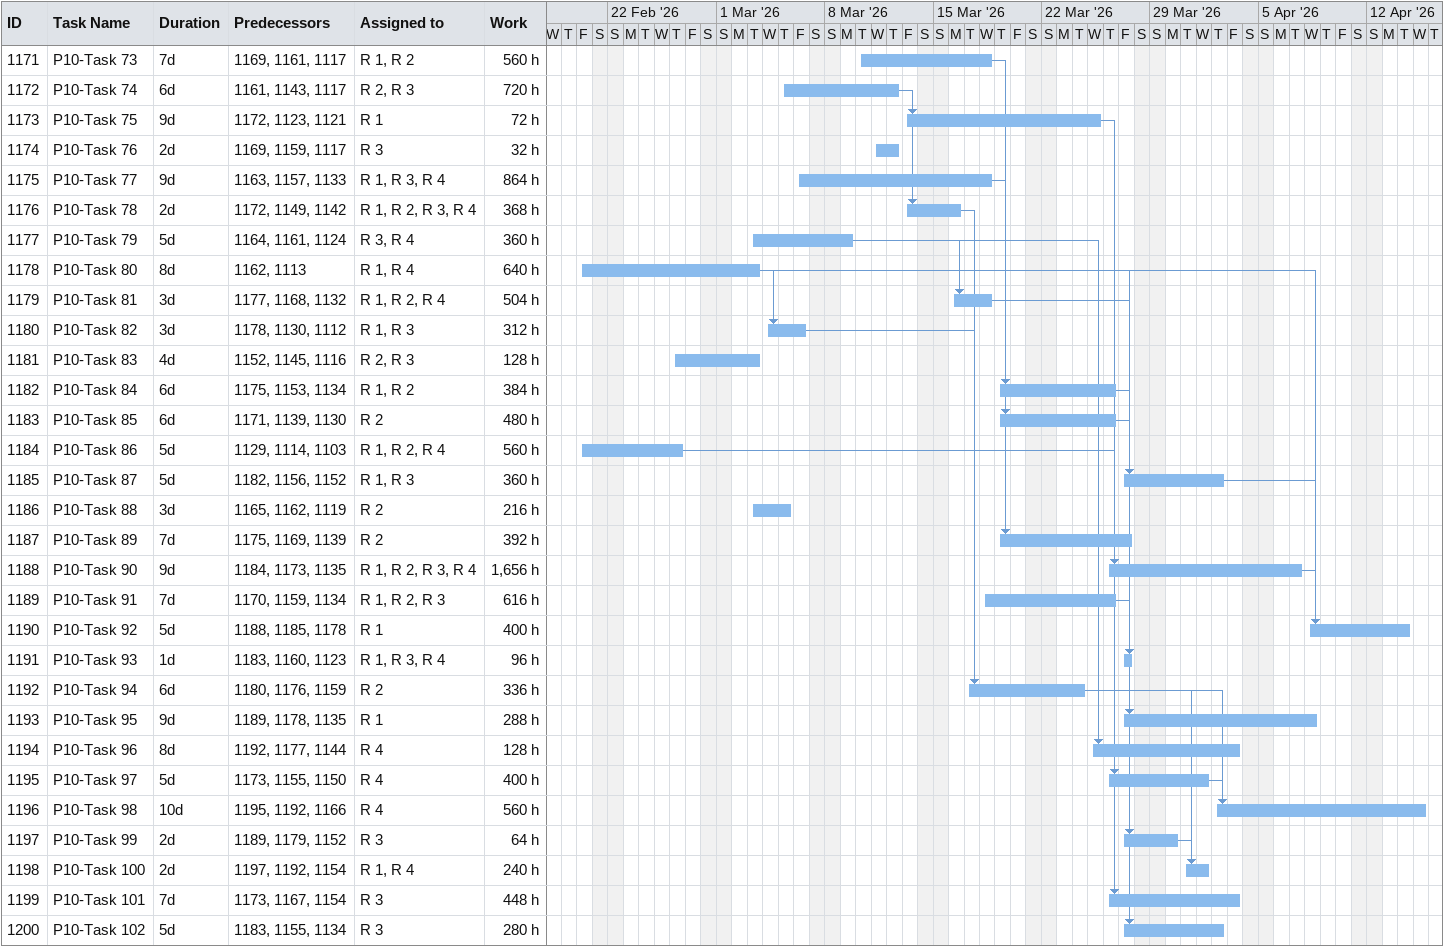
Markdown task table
| ID | Task | Duration | Start | Finish | Predecessors | Resources | Work (h) |
|---|---|---|---|---|---|---|---|
| 1171 | P10-Task 73 | 7d | 2026-03-10 | 2026-03-18 | 1169, 1161, 1117 | R 1, R 2 | 560 |
| 1172 | P10-Task 74 | 6d | 2026-03-05 | 2026-03-12 | 1161, 1143, 1117 | R 2, R 3 | 720 |
| 1173 | P10-Task 75 | 9d | 2026-03-13 | 2026-03-25 | 1172, 1123, 1121 | R 1 | 72 |
| 1174 | P10-Task 76 | 2d | 2026-03-11 | 2026-03-12 | 1169, 1159, 1117 | R 3 | 32 |
| 1175 | P10-Task 77 | 9d | 2026-03-06 | 2026-03-18 | 1163, 1157, 1133 | R 1, R 3, R 4 | 864 |
| 1176 | P10-Task 78 | 2d | 2026-03-13 | 2026-03-16 | 1172, 1149, 1142 | R 1, R 2, R 3, R 4 | 368 |
| 1177 | P10-Task 79 | 5d | 2026-03-03 | 2026-03-09 | 1164, 1161, 1124 | R 3, R 4 | 360 |
| 1178 | P10-Task 80 | 8d | 2026-02-20 | 2026-03-03 | 1162, 1113 | R 1, R 4 | 640 |
| 1179 | P10-Task 81 | 3d | 2026-03-16 | 2026-03-18 | 1177, 1168, 1132 | R 1, R 2, R 4 | 504 |
| 1180 | P10-Task 82 | 3d | 2026-03-04 | 2026-03-06 | 1178, 1130, 1112 | R 1, R 3 | 312 |
| 1181 | P10-Task 83 | 4d | 2026-02-26 | 2026-03-03 | 1152, 1145, 1116 | R 2, R 3 | 128 |
| 1182 | P10-Task 84 | 6d | 2026-03-19 | 2026-03-26 | 1175, 1153, 1134 | R 1, R 2 | 384 |
| 1183 | P10-Task 85 | 6d | 2026-03-19 | 2026-03-26 | 1171, 1139, 1130 | R 2 | 480 |
| 1184 | P10-Task 86 | 5d | 2026-02-20 | 2026-02-26 | 1129, 1114, 1103 | R 1, R 2, R 4 | 560 |
| 1185 | P10-Task 87 | 5d | 2026-03-27 | 2026-04-02 | 1182, 1156, 1152 | R 1, R 3 | 360 |
| 1186 | P10-Task 88 | 3d | 2026-03-03 | 2026-03-05 | 1165, 1162, 1119 | R 2 | 216 |
| 1187 | P10-Task 89 | 7d | 2026-03-19 | 2026-03-27 | 1175, 1169, 1139 | R 2 | 392 |
| 1188 | P10-Task 90 | 9d | 2026-03-26 | 2026-04-07 | 1184, 1173, 1135 | R 1, R 2, R 3, R 4 | 1656 |
| 1189 | P10-Task 91 | 7d | 2026-03-18 | 2026-03-26 | 1170, 1159, 1134 | R 1, R 2, R 3 | 616 |
| 1190 | P10-Task 92 | 5d | 2026-04-08 | 2026-04-14 | 1188, 1185, 1178 | R 1 | 400 |
| 1191 | P10-Task 93 | 1d | 2026-03-27 | 2026-03-27 | 1183, 1160, 1123 | R 1, R 3, R 4 | 96 |
| 1192 | P10-Task 94 | 6d | 2026-03-17 | 2026-03-24 | 1180, 1176, 1159 | R 2 | 336 |
| 1193 | P10-Task 95 | 9d | 2026-03-27 | 2026-04-08 | 1189, 1178, 1135 | R 1 | 288 |
| 1194 | P10-Task 96 | 8d | 2026-03-25 | 2026-04-03 | 1192, 1177, 1144 | R 4 | 128 |
| 1195 | P10-Task 97 | 5d | 2026-03-26 | 2026-04-01 | 1173, 1155, 1150 | R 4 | 400 |
| 1196 | P10-Task 98 | 10d | 2026-04-02 | 2026-04-15 | 1195, 1192, 1166 | R 4 | 560 |
| 1197 | P10-Task 99 | 2d | 2026-03-27 | 2026-03-30 | 1189, 1179, 1152 | R 3 | 64 |
| 1198 | P10-Task 100 | 2d | 2026-03-31 | 2026-04-01 | 1197, 1192, 1154 | R 1, R 4 | 240 |
| 1199 | P10-Task 101 | 7d | 2026-03-26 | 2026-04-03 | 1173, 1167, 1154 | R 3 | 448 |
| 1200 | P10-Task 102 | 5d | 2026-03-27 | 2026-04-02 | 1183, 1155, 1134 | R 3 | 280 |
